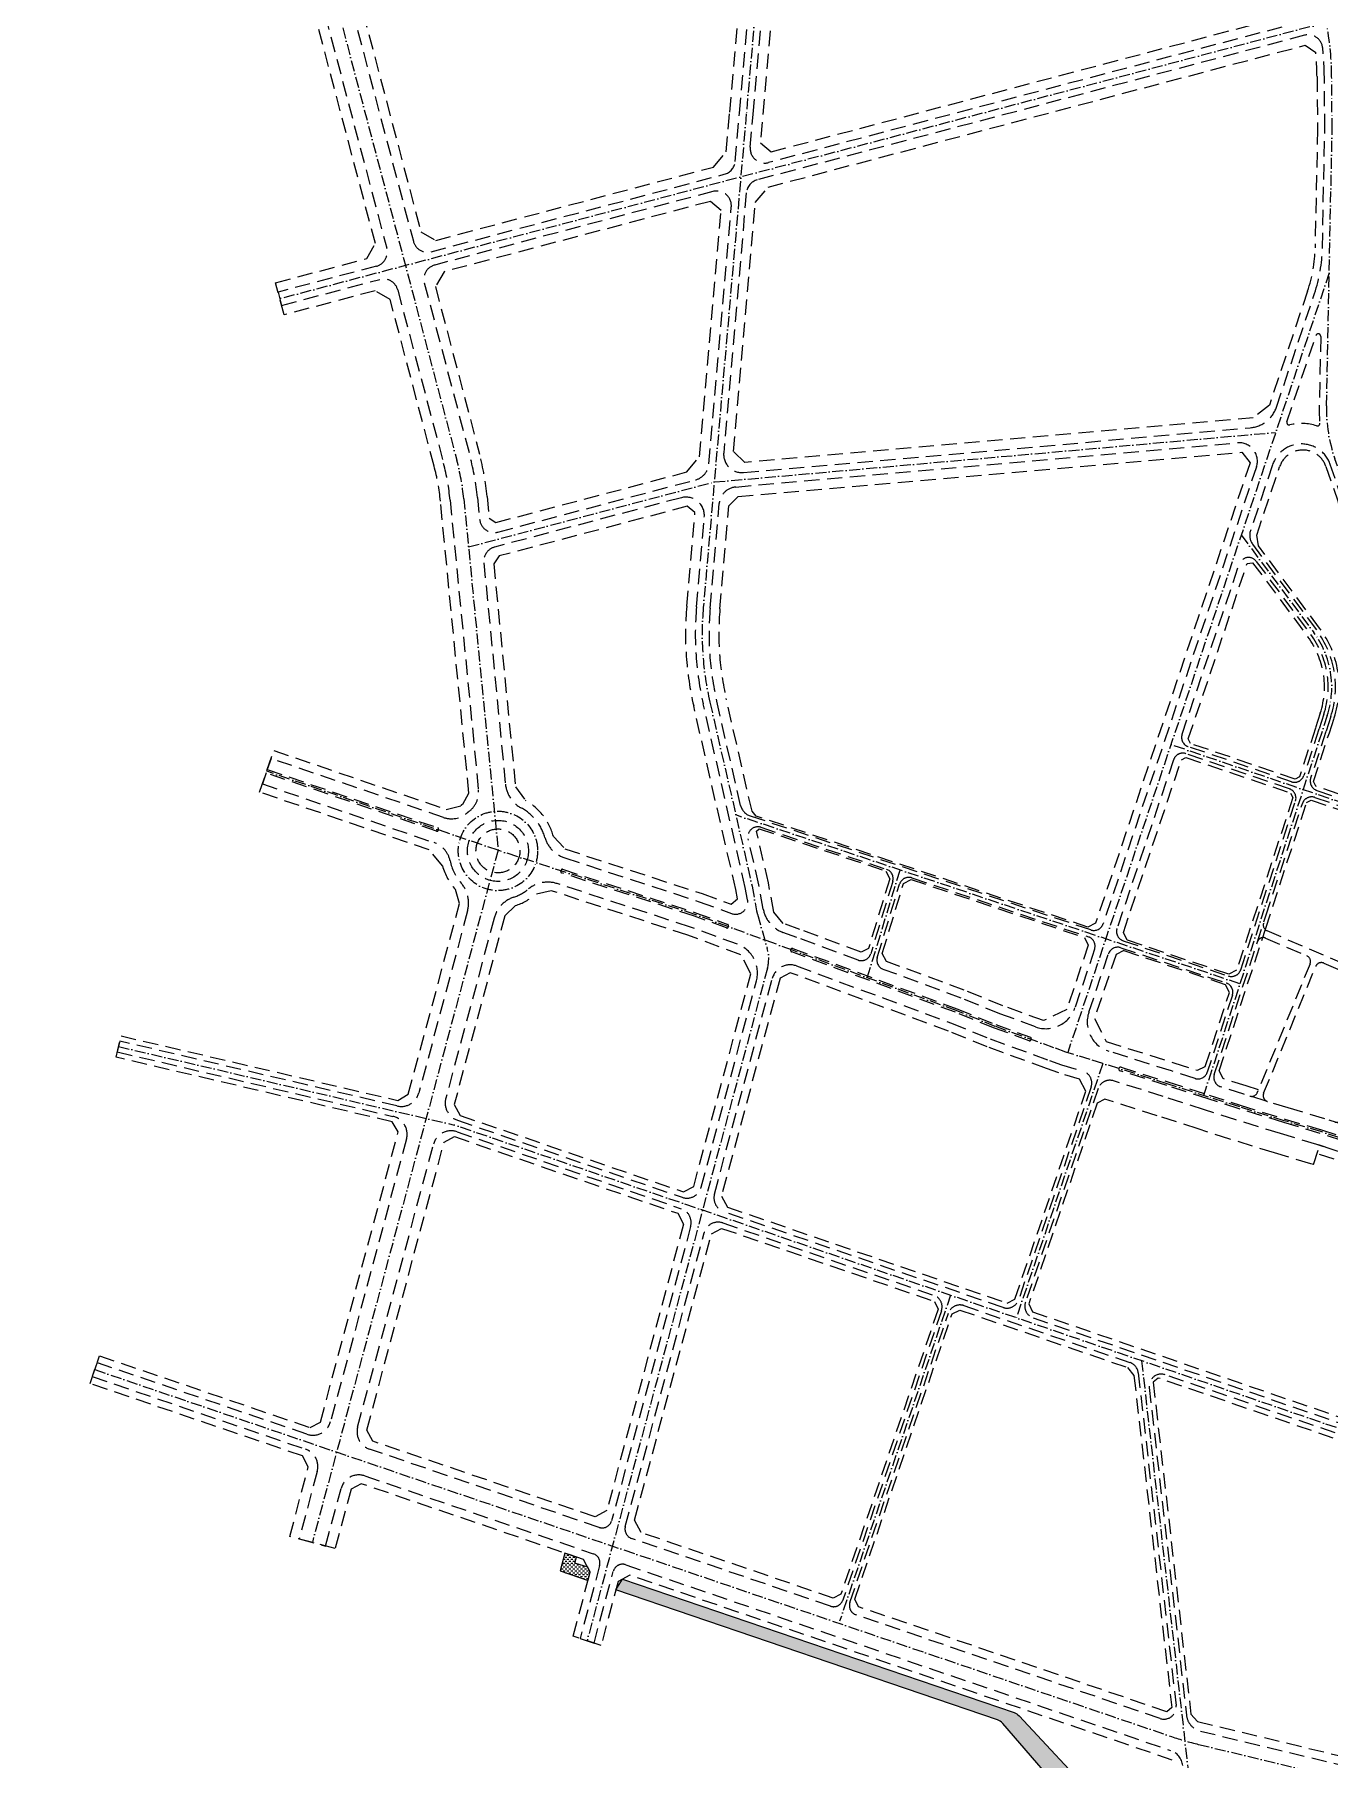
# Model space of a CAD drawing. Header units: metres. Extents: x 566107 to 571261, y 2062953 to 2068466.
# Drawn here: x 566754 to 567814, y 2064337 to 2065749 of the extents above; entities that cross this region are included whole.
import ezdxf

# ---------------------------------------------------------------- set-up
doc = ezdxf.new("R2010")
doc.units = ezdxf.units.M
doc.linetypes.add('ACAD_ISO10W100', pattern=[18.5, 12, -3, 0.5, -3])
doc.linetypes.add('HIDDEN', pattern=[0.375, 0.25, -0.125])
doc.layers.add('datMatNc', color=150, linetype='CONTINUOUS', lineweight=13)
for name, color, linetype in [('hacth sdd', 8, 'CONTINUOUS'), ('LogDg phu', 7, 'CONTINUOUS'), ('TimDg', 222, 'CONTINUOUS'), ('ViaHeSphu', 32, 'CONTINUOUS')]:
    doc.layers.add(name, color=color, linetype=linetype)

msp = doc.modelspace()

# ---------------------------------------------------------------- hatches: boundary and pattern name
at = {"layer": 'hacth sdd'}
h = msp.add_hatch(dxfattribs=at)
h.set_pattern_fill('DASH', color=152, scale=0.5, style=0)
h.paths.add_polyline_path([(567196.5, 2064497.7), (567197.8, 2064502.6), (567188.3, 2064505.8), (567184.4, 2064491.3), (567207.2, 2064483.5), (567209, 2064490.3), (567207, 2064494.2)])
h = msp.add_hatch(dxfattribs=at)
h.set_pattern_fill('DASH', color=152, scale=0.5, style=0)
edge = h.paths.add_edge_path()
edge.add_arc((567409.4, 2064045.3), 148.6, 76.3518, 152.7004, ccw=False)
edge.add_line((567444.5, 2064189.7), (567477.9, 2064178))
edge.add_line((567477.9, 2064178), (567541, 2064159.6))
edge.add_arc((567559.9, 2064225), 68.1, 253.8504, 340.141)
edge.add_arc((567489, 2064240.9), 140.5, 343.8882, 363.9045)
edge.add_arc((567545.6, 2064239.1), 84.3, 7.7098, 42.3018)
edge.add_line((567607.9, 2064295.9), (567546.8, 2064366.4))
edge.add_arc((567539.2, 2064359.8), 10, 40.9188, 71.1833)
edge.add_line((567542.4, 2064369.3), (567230, 2064475.8))
edge.add_line((567230, 2064475.8), (567235.4, 2064484.5))
edge.add_line((567235.4, 2064484.5), (567556.1, 2064375.2))
edge.add_arc((567552.9, 2064365.8), 10, 43.033, 71.1833, ccw=False)
edge.add_line((567560.2, 2064372.6), (567623.3, 2064305))
edge.add_arc((567731.5, 2064395.3), 141, 219.8569, 241.3467)
edge.add_arc((567619.1, 2064152.9), 126.9, 30.4866, 69.3109, ccw=False)
edge.add_arc((567534.6, 2064125.4), 214.5, 1.1774, 25.3581, ccw=False)
edge.add_arc((567607, 2064109.9), 143.5, -75.1487, 7.9772, ccw=False)
edge.add_arc((567775.2, 2063640), 356.3, 111.6512, 133.1764)
edge.add_arc((567726.6, 2063691.7), 285.4, 133.1764, 146.7714)
edge.add_arc((567385.2, 2063931.8), 132.5, 268.3869, 320.8156, ccw=False)
edge.add_arc((567380.9, 2063779.4), 20, 88.3871, 161.9485)
edge.add_line((567361.9, 2063785.6), (567351.4, 2063753.5))
edge.add_line((567351.4, 2063753.5), (567332.2, 2063758.9))
edge.add_line((567332.2, 2063758.9), (567341.3, 2063786.7))
edge.add_arc((567322.2, 2063792.9), 20, 341.9485, 425.611)
edge.add_arc((567385.2, 2063931.8), 132.5, 198.2797, 245.6112, ccw=False)
edge.add_arc((567491.8, 2063983.8), 250.5, 199.0395, 201.9262, ccw=False)
edge.add_arc((567491.8, 2063983.8), 250.5, 148.8317, 199.0395, ccw=False)

# ---------------------------------------------------------------- linework, layer by layer
at = {"layer": 'datMatNc', "linetype": 'Continuous'}
msp.add_lwpolyline([(567196.5, 2064497.7), (567197.8, 2064502.6), (567188.3, 2064505.8), (567184.4, 2064491.3), (567207.2, 2064483.5), (567209, 2064490.3), (567207, 2064494.2)], close=True, dxfattribs=at)
msp.add_lwpolyline([(567607.9, 2064295.9), (567546.8, 2064366.4, 0.132827), (567542.4, 2064369.3), (567230, 2064475.8), (567235.4, 2064484.5), (567556.1, 2064375.2, -0.12345), (567560.2, 2064372.6), (567623.3, 2064305, 0.094043)], format="xyb", dxfattribs=at)
at = {"layer": 'LogDg phu', "linetype": 'HIDDEN', "ltscale": 50}
for points in [[(567342.4, 2065684.1), (567367, 2065965.7, -0.31628), (567375.9, 2065976.3), (567683.2, 2066057.4, -0.48246), (567698.2, 2066046.2), (567698.5, 2066036.2), (567718, 2065983.3), (567736.2, 2065939.6), (567753.3, 2065898.4), (567764.2, 2065872.3), (567782.9, 2065827.2), (567791.6, 2065806.4, -0.033971), (567802.2, 2065775, -0.41416), (567793.6, 2065760.3), (567355.1, 2065644.6, -0.519255), (567340, 2065657.2), (567342.4, 2065684.1)], [(566967.9, 2065856.2), (567042.3, 2065574.4, -0.414214), (567033.8, 2065559.7), (566953.3, 2065538.5), (566956.2, 2065527.6), (567036.6, 2065548.9, -0.414214), (567051.3, 2065540.3), (567088.9, 2065398.1, -0.040232), (567094.2, 2065368.2), (567117.4, 2065130.9, -0.262413), (567109.4, 2065112.9, 0.011817), (567108, 2065111.8, -0.260087), (567088.8, 2065108.3), (566947.6, 2065156.5), (566944.5, 2065147.5), (567084.1, 2065099.8, -0.426586), (567084.7, 2065098.5), (567084.4, 2065097.6, -0.401948), (567083.1, 2065097), (566943.5, 2065144.7), (566940.5, 2065135.7), (567081.1, 2065087.7, -0.26544), (567094.2, 2065072.8, 0.128982), (567103.2, 2065054.6, -0.249808), (567108.5, 2065031.7), (567068.6, 2064882.7, -0.404716), (567050.7, 2064872), (566823.7, 2064925.1), (566821.6, 2064916.3), (567047.4, 2064863.5, -0.423775), (567058.5, 2064845), (566996.3, 2064613.5, -0.433773), (566977, 2064603.2), (566805.1, 2064661.8), (566801.2, 2064650.4), (566975.8, 2064590.9, -0.394921), (566985.4, 2064572.8), (566970.6, 2064517.5), (566992.3, 2064511.6), (567005, 2064558.8, -0.433773), (567024.3, 2064569.1), (567211.5, 2064505.3, -0.394921), (567216.7, 2064495.7), (567200.7, 2064436), (567212.1, 2064432.1), (567227.8, 2064490.8, -0.433773), (567238.1, 2064496.3), (567684.1, 2064344.3, -0.290022), (567694.2, 2064331.8)], [(567803.3, 2065502.9, -0.902581), (567807.2, 2065502.2), (567806, 2065445.4, 0.027302), (567806.5, 2065431.1, -0.533952), (567803.9, 2065429, 0.133849), (567782, 2065429.8, -0.658779), (567779.6, 2065432.4), (567803.3, 2065502.9)], [(567188.1, 2065075.2), (567298.3, 2065039.3), (567324.6, 2065029.7, 0.580311), (567337.9, 2065040.8), (567336, 2065050.8), (567301.5, 2065201.4, -0.078265), (567296, 2065280.7), (567302.4, 2065354.3, 0.519255), (567283.6, 2065370.1), (567130.7, 2065329.7, 0.367851), (567121.8, 2065316.9), (567139.5, 2065135.6, 0.248915), (567152.5, 2065116, -0.200459), (567171.8, 2065092, 0.248502), (567188.1, 2065075.2)], [(567805.8, 2065180.5), (567793.4, 2065142.6, -0.418066), (567783.3, 2065137.5), (567698.7, 2065166.3, -0.41297), (567693.7, 2065176.4), (567740.5, 2065315.7, -0.605677), (567754.5, 2065318), (567799.1, 2065258, -0.243226), (567809.8, 2065192.8), (567805.8, 2065180.5)], [(568112.5, 2064870.6, -0.084901), (568154.8, 2064799.6), (568170.3, 2064759.6, -0.579475), (568157.1, 2064743.4, -0.045403), (568132.7, 2064749.7), (567904.8, 2064831.1), (567826.1, 2064856.5), (567810.6, 2064861.5), (567780.6, 2064870.4), (567744.2, 2064881.7), (567725.2, 2064887.8, -0.41566), (567720.1, 2064897.9), (567762.3, 2065027.6), (567792.2, 2065119.6, -0.418066), (567802.4, 2065124.7), (567935.5, 2065079.4, -0.220524), (567944.6, 2065070.7, 0.091448), (567969.5, 2065030.6), (568066.6, 2064924.2), (568112.5, 2064870.6)], [(567146.3, 2065043, 0.249808), (567130.3, 2065025.9), (567090.7, 2064878.3, 0.39435), (567100.3, 2064860.3), (567284.3, 2064797.2, 0.43436), (567299.8, 2064805.4), (567345.1, 2064974.4, 0.388178), (567329.6, 2065004.4), (567291.2, 2065018.5), (567181.9, 2065054.1, 0.25356), (567158.5, 2065049.8, -0.08748), (567146.3, 2065043)], [(567358.1, 2064976.5, -0.44114), (567377.8, 2064986.7), (567504.8, 2064939.9), (567536.6, 2064926.9), (567585, 2064909.3), (567595, 2064905.7), (567612.6, 2064900.4, -0.423598), (567619.2, 2064887.6), (567559.8, 2064713.3, -0.414793), (567547.1, 2064707), (567318.4, 2064785.4, -0.39435), (567310.7, 2064799.9), (567358.1, 2064976.5)], [(567858.8, 2064615.8), (567841.5, 2064716.5, -0.110211), (567844.3, 2064773.5), (567851.6, 2064800, 0.401719), (567835.2, 2064830.4), (567804.1, 2064840.5), (567774.2, 2064849.4), (567737.6, 2064860.7), (567712.1, 2064868.9), (567678.2, 2064879.7), (567637.5, 2064892.6, 0.40728), (567625, 2064886.2), (567565.4, 2064711.3, 0.413634), (567571.6, 2064698.6), (567845.7, 2064604.6, 0.569626), (567858.8, 2064615.8)], [(567843.4, 2064840.9, -1), (567842.5, 2064838), (567806.9, 2064849.5), (567777, 2064858.5), (567740.5, 2064869.7), (567715, 2064877.9), (567681.1, 2064888.8), (567642.8, 2064900.9, -1), (567643.7, 2064903.7), (567682, 2064891.7), (567715.9, 2064880.8), (567741.4, 2064872.6), (567777.9, 2064861.3), (567807.8, 2064852.4), (567843.4, 2064840.9)], [(567018.5, 2064609.1), (567080.6, 2064840.6, -0.43436), (567099.9, 2064850.9), (567283.5, 2064787.9, -0.39435), (567291.2, 2064773.4), (567226.5, 2064532.4, -0.433773), (567216.2, 2064526.9), (567028.1, 2064591, -0.394921), (567018.5, 2064609.1)], [(567237.7, 2064527.5), (567302.2, 2064768, -0.43436), (567317.6, 2064776.2), (567490.4, 2064717, -0.413634), (567496.6, 2064704.3), (567415.9, 2064467.4, -0.414214), (567405.7, 2064462.4), (567242.8, 2064517.9, -0.394921), (567237.7, 2064527.5)], [(567421.6, 2064465.4), (567502.3, 2064702.3, -0.414793), (567515, 2064708.5), (567651.1, 2064661.8, -0.289486), (567657.8, 2064653.5), (567688.8, 2064381, -0.550361), (567675.7, 2064370.4), (567426.6, 2064455.3, -0.414214), (567421.6, 2064465.4)]]:
    msp.add_lwpolyline(points, format="xyb", dxfattribs=at)
for points in [[(567331.2, 2065685.1), (567354.7, 2065954.1, 0.519433), (567339.7, 2065966.7), (566998.2, 2065876.6, 0.414214), (566989.7, 2065861.9), (567064.1, 2065580.1, 0.414214), (567078.7, 2065571.6), (567318.8, 2065635, 0.316435), (567327.7, 2065645.6)], [(567318.3, 2065407, 0.466394), (567334.5, 2065390.7), (567749.5, 2065427.4, 0.298179), (567771, 2065444.3), (567802.2, 2065537.4, 0.07597), (567808.6, 2065574.6), (567810.6, 2065671.9), (567810.2, 2065715, 0.024026), (567808.9, 2065738.4, 0.459684), (567793.9, 2065748.8), (567345.7, 2065630.4, 0.316435), (567336.8, 2065619.9)], [(567133.4, 2065342), (567295.1, 2065384.7, 0.316435), (567306.2, 2065397.9), (567324.5, 2065608.2, 0.519255), (567309.5, 2065620.9), (567081.6, 2065560.7, 0.414214), (567073.1, 2065546.1), (567110.6, 2065403.8, -0.040231), (567116.6, 2065370.4), (567118.4, 2065352.5, 0.462147)], [(567314.6, 2065365.3, -0.363889), (567328.2, 2065378.9), (567739, 2065415.1, -0.54062), (567754.6, 2065395.4), (567629, 2065021.2, -0.413967), (567618.9, 2065016.2), (567340, 2065109.5, -0.26131), (567332.1, 2065118.1), (567312.5, 2065203.9, -0.078265), (567307.2, 2065279.8)], [(567803.9, 2065261.6, -0.243226), (567815.5, 2065190.9), (567811.5, 2065178.6), (567799, 2065140.5, 0.410372), (567804.1, 2065130.4), (567926, 2065088.9, 0.598515), (567936.3, 2065098.6), (567932.8, 2065112, 0.039119), (567926.6, 2065129.7), (567907, 2065174.2, -0.02461), (567902.4, 2065186.2), (567884.1, 2065241.9, 0.048345), (567874.8, 2065263.1), (567861.4, 2065287.1, -0.022406), (567856.2, 2065297.5), (567829.4, 2065357.4, -0.022043), (567825.2, 2065368.1), (567815.1, 2065397.3, 0.716134), (567767.8, 2065397.1), (567749.7, 2065343.1, 0.24558), (567751.4, 2065332.1)], [(567741.7, 2064983.6), (567786.6, 2065121.7, 0.410372), (567781.6, 2065131.7), (567696.9, 2065160.5, 0.415458), (567686.7, 2065155.5), (567640.4, 2065017.4, 0.41446), (567645.5, 2065007.3), (567731.5, 2064978.5, 0.416572)], [(567456.7, 2065055.9), (567438.7, 2064996.7, -0.431329), (567428.3, 2064991.5), (567378.3, 2065009.9), (567366.7, 2065014.2, -0.265573), (567350.7, 2065033.2), (567347.1, 2065053.1), (567338.4, 2065090.8, -0.585653), (567348.7, 2065100.2), (567451.6, 2065065.8, -0.406109)], [(567294.3, 2065027.5), (567185.5, 2065062.9, -0.405124), (567184.8, 2065064.1), (567185.1, 2065065.1, -0.423362), (567186.4, 2065065.8), (567295.2, 2065030.3), (567321.6, 2065020.6, -0.414214), (567322.2, 2065019.3), (567321.9, 2065018.4, -0.414214), (567320.6, 2065017.8)], [(567449, 2064983.9, -0.397302), (567444.1, 2064993.7), (567462.3, 2065053.6, -0.422364), (567472.5, 2065058.8), (567617, 2065010.5, -0.41446), (567622, 2065000.3), (567605.9, 2064952.4, -0.421401), (567573.7, 2064936.8), (567544.5, 2064947.5), (567512.8, 2064960.4)], [(567570.1, 2064927), (567569.8, 2064926, -0.414214), (567568.5, 2064925.4), (567540, 2064935.8), (567508.2, 2064948.7), (567374, 2064998.2, -1), (567375, 2065001), (567509.3, 2064951.5), (567541.1, 2064938.6), (567569.5, 2064928.3, -0.414214)], [(567643.5, 2065001.6), (567729.8, 2064972.7, -0.411859), (567734.9, 2064962.7), (567714.3, 2064899.6, -0.413116), (567704.3, 2064894.5), (567684.9, 2064900.7), (567633.6, 2064916.9, -0.419782), (567617.3, 2064948.7), (567633.4, 2064996.6, -0.413967)]]:
    msp.add_lwpolyline(points, format="xyb", close=True, dxfattribs=at)
msp.add_lwpolyline([(567827.6, 2064832.9), (567804.1, 2064840.5)], dxfattribs=at)
at = {"layer": 'LogDg phu', "linetype": 'HIDDEN', "ltscale": 50, "elevation": 0}
msp.add_lwpolyline([(567869.4, 2064536.2, 0.02621), (567868.6, 2064548.2), (567864.6, 2064579.8, 0.28608), (567854.5, 2064592.1), (567679.9, 2064651.9, 0.551005), (567666.8, 2064641.4), (567697.3, 2064373, 0.315129), (567708.7, 2064360.1), (567826.6, 2064331.7, 0.242406), (567848.9, 2064337.1, -0.060286), (567856.2, 2064342.1, 0.267949), (567869.8, 2064363.1), (567872.1, 2064409.3), (567869.4, 2064536.2)], format="xyb", dxfattribs=at)
at = {"layer": 'LogDg phu', "linetype": 'HIDDEN', "ltscale": 50}
msp.add_circle((567133.4, 2065080.9), 25, dxfattribs=at)
at = {"layer": 'TimDg', "linetype": 'ACAD_ISO10W100', "ltscale": 0.75}
msp.add_line((566822.6, 2064920.7), (567097.6, 2064856.4), dxfattribs=at)
at = {"layer": 'TimDg', "linetype": 'ACAD_ISO10W100', "ltscale": 0.75, "elevation": 0}
for points in [[(567594.2, 2066797.6), (567402.4, 2066431.7), (567380, 2066178.6), (567365.7, 2066015.1), (567336.8, 2065684.6), (567301.6, 2065280.3, 0.078265), (567307, 2065202.7), (567341.6, 2065052), (567345.2, 2065031.9, 0.024771), (567345.9, 2065029), (567354, 2065000.9, -0.136293), (567354.1, 2064984.8), (567206.4, 2064434.1)], [(568193.1, 2064731.2), (568184.7, 2064740.9, -0.086234), (568179.4, 2064749.7), (568159.5, 2064801.4, 0.084901), (568116.3, 2064873.8), (568070.4, 2064927.5), (567973.2, 2065034, -0.120798), (567944.7, 2065086.3), (567937.6, 2065113.3, 0.039119), (567931.2, 2065131.7), (567911.5, 2065176.2, -0.02461), (567907.1, 2065187.7), (567888.9, 2065243.5, 0.048345), (567879.2, 2065265.6), (567865.8, 2065289.6, -0.022406), (567860.7, 2065299.6), (567834, 2065359.5, -0.022043), (567829.9, 2065369.7), (567818.8, 2065402, -0.088331), (567812, 2065445.3), (567816.6, 2065671.9), (567816.2, 2065715.1, 0.09641), (567797.1, 2065808.7)], [(566803.2, 2064656.1), (567685, 2064355.6, 0.023004), (567707.1, 2064349.2), (568107.6, 2064252.7, 0.076997), (568145.8, 2064249.5), (568475.1, 2064272.9, -0.160928), (568727.4, 2064209), (569232.8, 2063846.7, 0.129628), (569447.2, 2063764.9), (569685.4, 2063739.5)]]:
    msp.add_lwpolyline(points, format="xyb", dxfattribs=at)
at = {"layer": 'TimDg', "linetype": 'ACAD_ISO10W100', "ltscale": 0.75}
for points in [[(566753.8, 2066711.1), (566815, 2066479.4), (567099.7, 2065400.9, -0.040232), (567105.4, 2065369.3), (567133.5, 2065081.4)], [(567742.2, 2065339.6), (567801.5, 2065259.8, -0.243226), (567812.6, 2065191.8), (567711.2, 2064880.4)], [(568221.4, 2065152.5), (568163.9, 2065126.9, -0.083538), (568099.6, 2065110.3), (568051, 2065106.2, 0.051985), (568010.3, 2065098.4), (567996.6, 2065094.3, 0.072936), (567971.6, 2065082.6, -0.232052), (567945.4, 2065079.2), (567684.6, 2065167.9)], [(568466.7, 2064864.2, -0.007462), (568453.5, 2064857.2), (568425.9, 2064843.3), (568401.5, 2064830.7), (568345.4, 2064800.1), (568311.3, 2064781.5), (568251.1, 2064748.8, -0.213293), (568129, 2064739.4), (567901.3, 2064820.7), (567807.4, 2064851), (567777.4, 2064859.9), (567740.9, 2064871.2), (567715.4, 2064879.3), (567681.6, 2064890.2), (567618.4, 2064910.1), (567598.5, 2064916.2), (567588.7, 2064919.7), (567540.5, 2064937.2), (567508.8, 2064950.1), (567374.5, 2064999.6), (567294.7, 2065028.9), (567133.5, 2065081.4)], [(567660.5, 2064663.4), (567700.2, 2064314.5, 0.118264), (567720.1, 2064259.7), (567753.7, 2064209, -0.161275), (567774.2, 2064133.1), (567770.5, 2064066.1, -0.194581), (567730.6, 2063981.3), (567558, 2063821.6, 0.158241), (567520.3, 2063754.2), (567510.9, 2063707.2)]]:
    msp.add_lwpolyline(points, format="xyb", dxfattribs=at)
for points in [[(567811.8, 2065759.3), (566954.7, 2065533.1)], [(567814.2, 2065554.4), (567600, 2064915.8)], [(567109.3, 2065329.9), (567310.5, 2065383), (567770.3, 2065423.6)], [(567133.5, 2065081.4), (567133.5, 2065081.4), (566944, 2065146.1)], [(567133.5, 2065081.4), (566981.4, 2064514.6)], [(567435.9, 2064977), (567462.7, 2065065.2)], [(567628.8, 2064906.7), (567557.9, 2064698.5)], [(567504.1, 2064717), (567413.2, 2064450)]]:
    msp.add_lwpolyline(points, dxfattribs=at)
at = {"layer": 'TimDg', "linetype": 'ACAD_ISO10W100', "ltscale": 0.75, "elevation": 0}
for points in [[(567741.1, 2064972.1), (567328.2, 2065110.3)], [(568108.8, 2064509.6), (567097.6, 2064856.4)]]:
    msp.add_lwpolyline(points, dxfattribs=at)
at = {"layer": 'TimDg', "linetype": 'ACAD_ISO10W100', "ltscale": 0.75}
msp.add_circle((567133.4, 2065080.9), 32.5, dxfattribs=at)
at = {"layer": 'ViaHeSphu', "linetype": 'HIDDEN', "ltscale": 50}
msp.add_lwpolyline([(567795.3, 2065777.3, 0.029764), (567786, 2065804.1), (567777.3, 2065824.9), (567758.6, 2065870), (567747.8, 2065896), (567730.7, 2065937.3), (567712.5, 2065981.1), (567692.6, 2066035.1), (567692.4, 2066041.8), (567681, 2066048.6), (567384.9, 2065970.4), (567374.4, 2065957.9), (567348.4, 2065660.8), (567348.4, 2065660.8), (567357.2, 2065653.4), (567789.6, 2065767.6)], format="xyb", close=True, dxfattribs=at)
for points in [[(567082.5, 2065580.9), (567309.8, 2065640.9), (567320.4, 2065653.4), (567323.2, 2065685.8), (567346.4, 2065950.5), (567337.6, 2065957.9), (567006.1, 2065870.4), (566998.9, 2065858.2), (567070.3, 2065588)], [(567732, 2064979.9), (567648.8, 2065007.8), (567645.6, 2065014.1), (567693.1, 2065155.5), (567696.9, 2065157.4), (567782.5, 2065128.3), (567784.4, 2065124.5), (567738.3, 2064983.1)], [(567454.3, 2065058.1), (567436.9, 2065001.1), (567430.8, 2064998.1), (567380.7, 2065016.5), (567367.1, 2065021.5), (567359.3, 2065030.8), (567354.9, 2065054.7), (567345.2, 2065097.1), (567347.3, 2065099.1), (567451, 2065064.4)], [(567515.3, 2064966.9), (567451.5, 2064990.4), (567448.2, 2064997), (567465.6, 2065054.3), (567471.8, 2065057.5), (567613.7, 2065010), (567616.8, 2065003.7), (567599.2, 2064951), (567580.3, 2064941.9), (567547, 2064954)], [(567729.3, 2064971.3), (567645.9, 2064999.2), (567639.6, 2064996.1), (567622, 2064943.6), (567631.5, 2064924.8), (567687, 2064907.4), (567706.4, 2064901.2), (567712.7, 2064904.4), (567732.5, 2064965)], [(567372.8, 2064981.1), (567364.4, 2064976.7), (567316.5, 2064798.2), (567321.3, 2064789.2), (567550.4, 2064710.6), (567556.8, 2064713.8), (567614.8, 2064884), (567609.7, 2064893.9), (567592.8, 2064899.1), (567582.6, 2064902.8), (567534.1, 2064920.4), (567502.3, 2064933.3)], [(567408, 2064469), (567250.8, 2064522.6), (567245.3, 2064532.9), (567308.2, 2064767.3), (567316.6, 2064771.8), (567490.8, 2064712), (567493.9, 2064705.7), (567414.3, 2064472.1)], [(567425.7, 2064468.2), (567505.3, 2064701.8), (567511.6, 2064704.9), (567649, 2064657.8), (567654.3, 2064651.2), (567685.3, 2064379.3), (567681.1, 2064375.9), (567428.8, 2064461.9)]]:
    msp.add_lwpolyline(points, close=True, dxfattribs=at)
for points in [[(567685.6, 2064336.4), (567241.5, 2064487.7), (567231.8, 2064482.6), (567217.8, 2064430.2), (567195, 2064437.9), (567209, 2064490.3), (567203.5, 2064500.6), (567021.5, 2064562.7), (567013.1, 2064558.2), (567000, 2064509.6), (566962.9, 2064519.5), (566978.1, 2064576.4), (566973.3, 2064585.4), (566799.3, 2064644.7), (566807, 2064667.4), (566979.5, 2064608.7), (566988, 2064613.2), (567051.7, 2064850.7), (567046.7, 2064859.1), (566820.6, 2064911.9), (566824.7, 2064929.4), (567051.4, 2064876.5), (567060, 2064881.6), (567101.9, 2065037.7), (567098.6, 2065049.3, -0.118611), (567088, 2065068.6), (567077, 2065081.7), (566938.2, 2065129), (566949.8, 2065163.1), (567091, 2065114.9), (567102.9, 2065117.9, -0.011817), (567104.7, 2065119.3), (567109.6, 2065128.2), (567086.3, 2065367.4, 0.040232), (567081.1, 2065396), (567045.1, 2065532.5), (567032.9, 2065539.6), (566958.2, 2065519.9), (566951.3, 2065546.2), (567025.9, 2065565.9), (567033, 2065578.2), (566961.7, 2065848.3)], [(567804.2, 2065715), (567804.6, 2065671.9), (567802.6, 2065574.7, -0.07597), (567796.5, 2065539.3), (567765.2, 2065446), (567752, 2065435.6), (567335.5, 2065398.9), (567326.4, 2065407.9), (567344.1, 2065612), (567354.7, 2065624.5), (567794.6, 2065740.7), (567803.2, 2065734.8, -0.020834), (567804.2, 2065715)], [(567082.2, 2065543), (567118.3, 2065405.9, -0.040232), (567124.6, 2065371.2), (567126.3, 2065353.5), (567131.6, 2065349.8), (567288.1, 2065391.2), (567298.6, 2065403.7), (567316.2, 2065605.4), (567307.4, 2065612.8), (567089.3, 2065555.2), (567082.2, 2065543)], [(567320.3, 2065205.7, -0.078265), (567315.2, 2065279.1), (567322.5, 2065363.4), (567330.1, 2065371), (567742.6, 2065407.4), (567749.4, 2065398.8), (567622.9, 2065021.7), (567616.5, 2065018.5), (567345, 2065109.4), (567341.5, 2065113.3), (567320.3, 2065205.7)], [(567825.8, 2065355.8), (567852.5, 2065295.9, 0.022406), (567857.9, 2065285.2), (567871.3, 2065261.2, -0.048345), (567880.3, 2065240.7), (567898.6, 2065184.9, 0.02461), (567903.3, 2065172.6), (567922.9, 2065128.1, -0.039119), (567928.9, 2065111), (567932.9, 2065095.9), (567928, 2065091.4), (567803.2, 2065133.9), (567801.3, 2065137.7), (567814.3, 2065177.7), (567818.3, 2065190, 0.243226), (567806.3, 2065263.4), (567756.2, 2065330.8), (567754.8, 2065339.5), (567773.6, 2065395.5, -0.716134), (567811.5, 2065395.7), (567821.4, 2065366.8, 0.022043), (567825.8, 2065355.8)], [(567155.9, 2065122.2, -0.206704), (567178.8, 2065092.8), (567188.2, 2065082.5), (567300.6, 2065045.9), (567324.3, 2065037.2), (567329.6, 2065041.7), (567328.2, 2065049.2), (567293.7, 2065199.6, -0.078265), (567288, 2065281.4), (567294.7, 2065357.9), (567288.5, 2065363.1), (567134.3, 2065322.4), (567129.9, 2065316.1), (567147.8, 2065133.3), (567155.9, 2065122.2)], [(567802.9, 2065181.4), (567789.9, 2065141.6), (567786.2, 2065139.7), (567700.7, 2065168.8), (567698.8, 2065172.6), (567747, 2065316.2), (567751.5, 2065316.9), (567796.7, 2065256.2, -0.243226), (567806.9, 2065193.7), (567802.9, 2065181.4)], [(567756.3, 2064885.3), (567746.3, 2064888.4), (567727.4, 2064894.4), (567724.1, 2064900.7), (567762.2, 2065017.5), (567795.7, 2065120.6), (567799.5, 2065122.5), (567934, 2065076.7), (567940.4, 2065070.4, 0.09387), (567966.6, 2065028), (568063.6, 2064921.6), (568109.4, 2064868, -0.084901), (568151.1, 2064798.2), (568166.5, 2064758.3), (568160.1, 2064750, -0.049011), (568135.1, 2064756.3), (567907.1, 2064837.7), (567831.6, 2064862.1)], [(567760.4, 2065021.7), (567760.4, 2065021.7, 0.387692), (567763.2, 2065015.6), (567890.1, 2064961, 0.413325), (567900.6, 2064965.1), (567944.6, 2065066.6, 0.203253), (567944.7, 2065070.5), (567944.7, 2065070.5)], [(567147.7, 2065036.1), (567139, 2065027.7), (567097.6, 2064873.3), (567102.4, 2064864.3), (567285.3, 2064801.6), (567293.7, 2064806.1), (567340.5, 2064980.2), (567332.3, 2064995.9), (567288.9, 2065011.9), (567177.1, 2065048.3), (567163.8, 2065045.1, -0.099188), (567147.7, 2065036.1)], [(567755.4, 2065006.4), (567755.4, 2065006.4, -0.441242), (567762.1, 2065009.5), (567795.9, 2064995, -0.409113), (567798.5, 2064988.5), (567755.3, 2064883, -0.38906), (567749.2, 2064880.1), (567749.2, 2064880.1)], [(567763.6, 2064875.7), (567763.6, 2064875.7, -0.440565), (567760.5, 2064882.4), (567803.1, 2064986.3, -0.419332), (567809.7, 2064989), (567860.2, 2064967.3, -0.402692), (567862.9, 2064960.9), (567824.9, 2064861.8, -0.398281), (567818.7, 2064858.9), (567818.7, 2064858.9)], [(567801.4, 2064824), (567799.2, 2064824.7), (567769.4, 2064833.6), (567732.7, 2064844.9), (567707, 2064853.2), (567673.2, 2064864), (567630.5, 2064877.5), (567624.1, 2064874.2), (567568.1, 2064709.9), (567571.2, 2064703.5), (567849.6, 2064608), (567853.4, 2064611.4), (567835.6, 2064715.5, -0.110211), (567838.5, 2064775.1), (567846.4, 2064803.7), (567836.1, 2064822.8), (567804.3, 2064833)]]:
    msp.add_lwpolyline(points, format="xyb", dxfattribs=at)
for points in [[(567222.5, 2064540.6), (567212.9, 2064535.5), (567030.9, 2064597.5), (567026, 2064606.5), (567089.3, 2064842.4), (567097.8, 2064846.9), (567280.6, 2064784.1), (567285.4, 2064775.1), (567222.5, 2064540.6)], [(567801.4, 2064824), (567806.4, 2064839.7)]]:
    msp.add_lwpolyline(points, dxfattribs=at)
at = {"layer": 'ViaHeSphu', "linetype": 'HIDDEN', "ltscale": 50, "elevation": 0}
msp.add_lwpolyline([(567863.4, 2064536.1, 0.02621), (567862.6, 2064547.4), (567858.3, 2064581.3), (567853, 2064587.9), (567674.2, 2064649.2), (567670, 2064645.8), (567700.9, 2064374), (567706.4, 2064367.9), (567832.6, 2064337.5), (567844.2, 2064340.9, -0.086036), (567856.5, 2064348.8), (567863.5, 2064358), (567866.1, 2064409.4), (567863.4, 2064536.1)], format="xyb", dxfattribs=at)
at = {"layer": 'ViaHeSphu', "linetype": 'HIDDEN', "ltscale": 50}
msp.add_circle((567133.4, 2065080.9), 18, dxfattribs=at)

doc.saveas('drawing.dxf')
